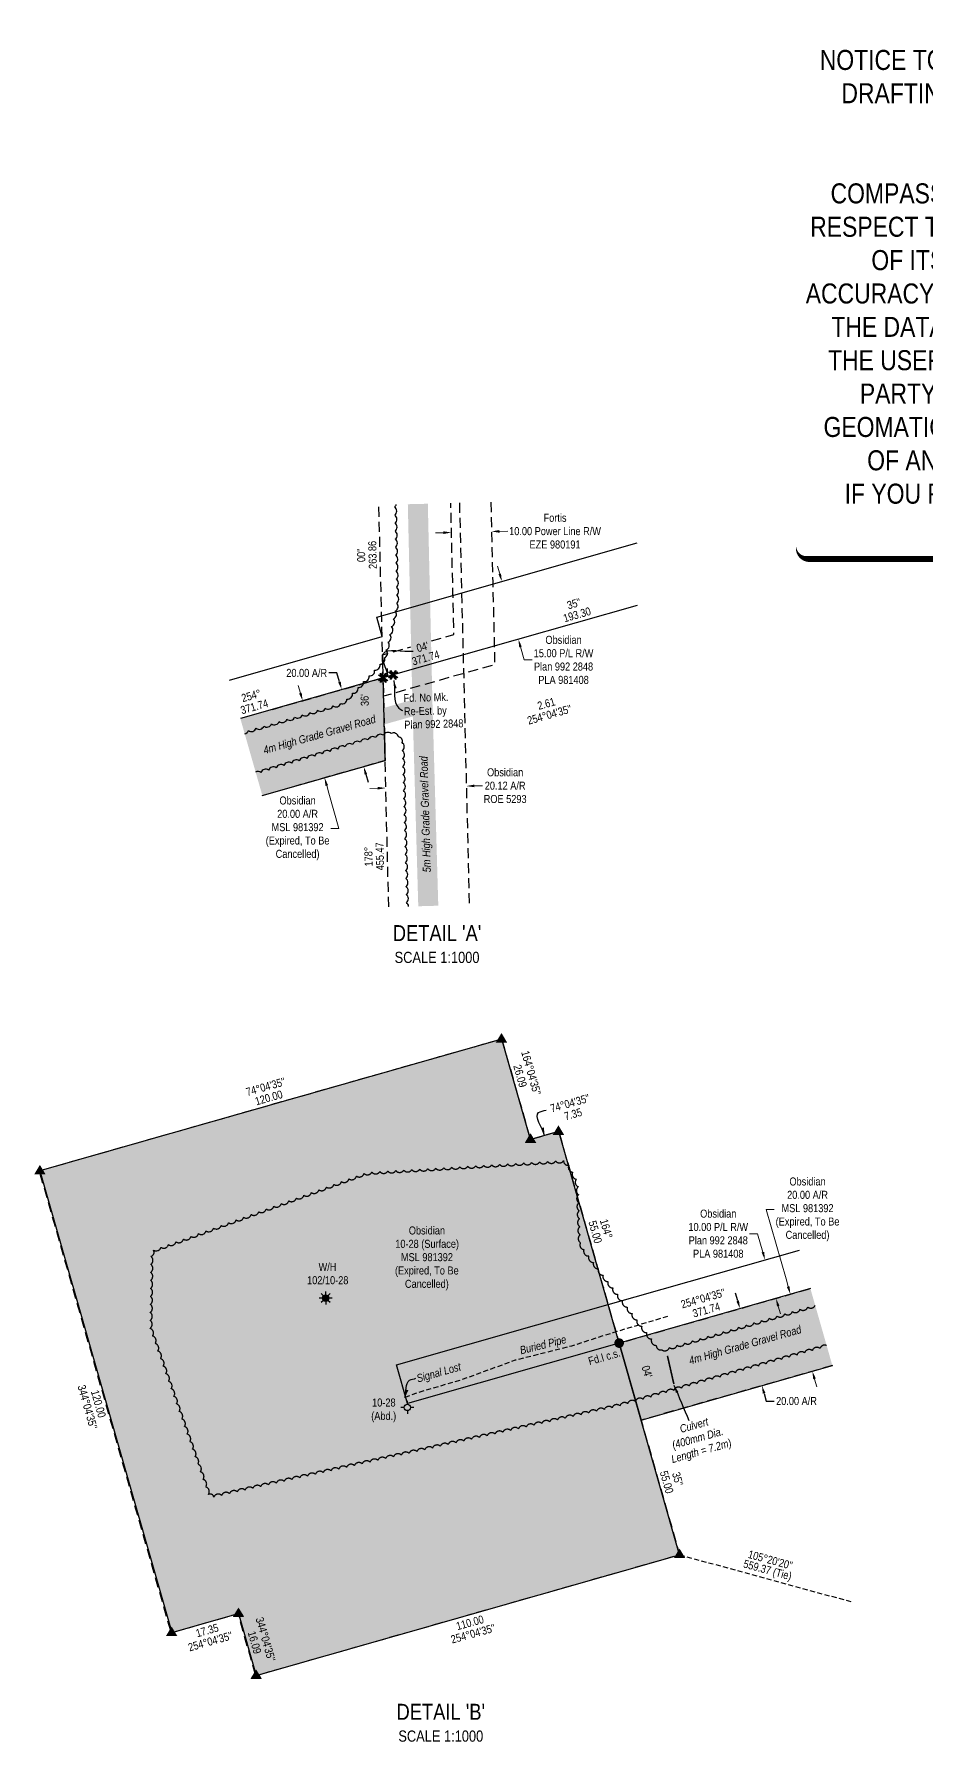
# Model space of a CAD drawing. Extents: x 615007 to 617534, y 5901979 to 5904112.
# Drawn here: x 615007 to 616121, y 5901979 to 5904112 of the extents above; entities that cross this region are included whole.
import ezdxf
from ezdxf.enums import TextEntityAlignment as Align

# ---------------------------------------------------------------- set-up
doc = ezdxf.new("R2010")
doc.units = 0
doc.header["$LTSCALE"] = 5
doc.header["$PDSIZE"] = 0.5
for name, pattern in [('0', [1, 1, 0]), ('foc-ACCESSROAD', [3.75, 2.5, -1.25]), ('foc-FLOWLINE', [3.75, 2.5, -1.25]), ('foc-TIELINE', [1.875, 1.25, -0.625]), ('UG_PIPE', [1.875, 1.25, -0.625])]:
    doc.linetypes.add(name, pattern=pattern)
doc.layers.get('Defpoints').update_dxf_attribs({"color": 9})
for name, color, linetype, lineweight in [('AS-GENERAL', 48, 'Continuous', 18), ('C-AR-T', 13, 'Continuous', 9), ('C-RW-T', 13, 'Continuous', 9), ('C-WS-T', 13, 'Continuous', 9), ('F-EZE-T', 190, 'Continuous', 9), ('T-TEXT', 48, 'Continuous', 18)]:
    doc.layers.add(name, color=color, linetype=linetype, lineweight=lineweight)
for name, color, linetype in [('AS-PIPE-UG', 44, 'UG_PIPE'), ('AS-PIPE-UG-T', 44, 'Continuous'), ('AS-ROADS', 254, 'Continuous'), ('C-RW', 13, 'Continuous'), ('C-WS', 13, 'foc-ACCESSROAD'), ('C-WS-S', 8, 'Continuous'), ('DETAIL-T', 7, 'Continuous'), ('F-EZE', 190, 'foc-FLOWLINE'), ('F-WS-S', 8, 'Continuous'), ('L-BD', 7, 'Continuous'), ('L-MON', 1, 'Continuous'), ('L-TIE', 7, 'foc-TIELINE'), ('P-PROPOSED', 10, 'Continuous'), ('P-PROPOSED-H', 21, 'Continuous'), ('P-TXT', 4, 'Continuous'), ('T-BUSH', 110, '0')]:
    doc.layers.add(name, color=color, linetype=linetype)
doc.layers.add('DISCLAIMER', color=7, linetype='Continuous', plot=False)
doc.styles.add('80', font='ARIALN.TTF', dxfattribs={"height": 10})
doc.styles.add('80CG', font='ARIALN.TTF', dxfattribs={"height": 10})
doc.styles.add('80L', font='ARIALN.TTF', dxfattribs={"height": 10})
doc.styles.add('80LS', font='ARIALNI.TTF', dxfattribs={"height": 10})
doc.dimstyles.new('Compass 5 000', dxfattribs={"dimscale": 5, "dimtxt": 9, "dimasz": 2, "dimexe": 0.2, "dimexo": 0.0625, "dimgap": 0.5, "dimtad": 0, "dimtih": 1, "dimtoh": 1, "dimzin": 0, "dimdsep": 46, "dimtxsty": '80CG', "dimcen": 0.1, "dimse1": 1, "dimse2": 1, "dimclrd": 256, "dimclrt": 256, "dimaunit": 1, "dimadec": 4, "dimazin": 0, "dimtfac": 0.06, "dimtofl": 0, "dimtmove": 0, "dimatfit": 1, "dimfxl": 0.2, "dimtolj": 1, "dimtzin": 0, "dimlwd": -1, "dimarcsym": 0})

# ---------------------------------------------------------------- blocks, each defined once
blk = doc.blocks.new('GABD')
for p, q in [((-0.81, 0), (-1.62, 0)), ((0, 0.81), (0, 1.62)), ((1.62, 0), (0.81, 0)), ((0, -0.81), (0, -1.62))]:
    blk.add_line(p, q)
blk.add_circle((0, 0), 0.8)
blk = doc.blocks.new('GAS')
h = blk.add_hatch(color=255)
h.dxf.hatch_style = 1
edge = h.paths.add_edge_path()
edge.add_arc((0, 0), 0.9, 0, 360)
for p, q in [((-0.81, 0), (-1.62, 0)), ((-0.57, 0.57), (-1.14, 1.14)), ((0, 0.81), (0, 1.62)), ((0.57, 0.57), (1.14, 1.14)), ((1.62, 0), (0.81, 0)), ((-0.57, -0.57), (-1.14, -1.14)), ((0, -0.81), (0, -1.62)), ((1.14, -1.14), (0.57, -0.57))]:
    blk.add_line(p, q)
blk.add_circle((0, 0), 0.8)
blk = doc.blocks.new('STRIA')
blk.add_hatch(color=255).paths.add_polyline_path([(-0.04, 1.52), (-1.47, -0.87), (1.39, -0.87)])
blk = doc.blocks.new('STRIAA')
blk.add_blockref('STRIA', (0, 0))
blk = doc.blocks.new('STRIB')
at = {"color": 1}
blk.add_solid([(-1.12, -0.67), (-0.04, 1.13), (1.04, -0.67)], dxfattribs=at)
blk = doc.blocks.new('STRIBB')
blk.add_blockref('STRIB', (0, 0))
blk = doc.blocks.new('STRICC')
for name in ['STRIAA', 'STRIBB']:
    blk.add_blockref(name, (0, 0))
blk = doc.blocks.new('fdspike')
blk.add_blockref('STRICC', (0, 0))
blk = doc.blocks.new('TRIA')
blk.add_hatch(color=255).paths.add_polyline_path([(-0.04, 1.52), (-1.47, -0.87), (1.39, -0.87)])
blk = doc.blocks.new('TRIAA')
blk.add_blockref('TRIA', (0, 0))
blk = doc.blocks.new('TRIB')
at = {"color": 1}
blk.add_lwpolyline([(-1.12, -0.67), (-0.04, 1.13), (1.04, -0.67)], close=True, dxfattribs=at)
blk = doc.blocks.new('TRIBB')
blk.add_blockref('TRIB', (0, 0))
blk = doc.blocks.new('TRICC')
for name in ['TRIAA', 'TRIBB']:
    blk.add_blockref(name, (0, 0))
blk = doc.blocks.new('plspike')
blk.add_blockref('TRICC', (0, 0))
blk = doc.blocks.new('fdia')
at = {"color": 255, "const_width": 1}
blk.add_lwpolyline([(-0.5, 0, 1), (0.5, 0, 1)], format="xyb", close=True, dxfattribs=at)
blk = doc.blocks.new('Fdiaa')
blk.add_blockref('fdia', (0, 0))
blk = doc.blocks.new('fdib')
at = {"color": 1, "const_width": 1.6}
blk.add_lwpolyline([(-0.4, 0, 1), (0.4, 0, 1)], format="xyb", close=True, dxfattribs=at)
at = {"color": 1}
blk.add_circle((0, 0), 0.8, dxfattribs=at)
blk = doc.blocks.new('Fdibb')
blk.add_blockref('fdib', (0, 0))
blk = doc.blocks.new('fdicc')
for name in ['Fdibb', 'Fdiaa']:
    blk.add_blockref(name, (0, 0))
blk = doc.blocks.new('FDI')
blk.add_blockref('fdicc', (0, 0))
blk = doc.blocks.new('*D435')
at = {"layer": 'Defpoints', "color": 0, "transparency": 16777216}
for p in [(615912.5, 5902527.3), (615940, 5902431.2), (615915.3, 5902424.2)]:
    blk.add_point(p, dxfattribs=at)
at = {"layer": 'P-TXT', "transparency": 16777216}
for p, q in [((615885.1, 5902529.9), (615882.4, 5902539.5)), ((615918, 5902414.5), (615920.8, 5902404.9)), ((615920.8, 5902404.9), (615930.8, 5902404.9))]:
    blk.add_line(p, q, dxfattribs=at)
for points in [[(615886.7, 5902530.4), (615883.5, 5902529.4), (615887.9, 5902520.3)], [(615919.7, 5902415), (615916.4, 5902414.1), (615915.3, 5902424.2)]]:
    blk.add_solid(points, dxfattribs=at)
at = {"layer": 'P-TXT', "transparency": 16777216, "insert": (615958.5, 5902404.9), "char_height": 10, "attachment_point": 5, "style": '80CG'}
blk.add_mtext('\\A1;20.00 A/R', dxfattribs=at)
blk = doc.blocks.new('*D447')
at = {"layer": 'C-AR-T', "transparency": 16777216}
for p, q in [((615930.6, 5902644.3), (615920.6, 5902644.3)), ((615920.6, 5902644.3), (615945.4, 5902557.5)), ((615948.1, 5902547.9), (615945.4, 5902557.5)), ((615981, 5902432.4), (615983.8, 5902422.8))]:
    blk.add_line(p, q, dxfattribs=at)
for points in [[(615949.7, 5902548.3), (615946.5, 5902547.4), (615950.9, 5902538.2)], [(615982.7, 5902432.9), (615979.4, 5902432), (615978.3, 5902442)]]:
    blk.add_solid(points, dxfattribs=at)
at = {"layer": 'Defpoints', "color": 0, "transparency": 16777216}
for p in [(615950.9, 5902538.2), (615956.4, 5902539.8), (615983.8, 5902443.6)]:
    blk.add_point(p, dxfattribs=at)
at = {"layer": 'C-AR-T', "transparency": 16777216, "insert": (615972.3, 5902644.3), "char_height": 10, "attachment_point": 5, "style": '80CG'}
blk.add_mtext('\\A1;Obsidian\\P20.00 A/R\\PMSL 981392\\P(Expired, To Be\\PCancelled)', dxfattribs=at)
blk = doc.blocks.new('TEMP')
h = blk.add_hatch(color=255)
h.dxf.hatch_style = 1
h.paths.add_polyline_path([(0, 0.25), (-0.67, 1.15), (-0.67, 0.67), (-1.15, 0.67), (-0.25, 0), (-1.15, -0.67), (-0.67, -0.67), (-0.67, -1.15), (0, -0.25), (0.67, -1.15), (0.67, -0.67), (1.15, -0.67), (0.25, 0), (1.15, 0.67), (0.67, 0.67), (0.67, 1.15)])
h.paths.add_polyline_path([(0.57, 0.85), (0.57, 0.57), (0.85, 0.57), (0.08, 0), (0.85, -0.57), (0.57, -0.57), (0.57, -0.85), (0, -0.08), (-0.57, -0.85), (-0.57, -0.57), (-0.85, -0.57), (-0.08, 0), (-0.85, 0.57), (-0.57, 0.57), (-0.57, 0.85), (0, 0.08)], flags=16)
h = blk.add_hatch(color=1)
h.dxf.hatch_style = 1
h.paths.add_polyline_path([(0, 0.08), (-0.57, 0.85), (-0.57, 0.57), (-0.85, 0.57), (-0.08, 0), (-0.85, -0.57), (-0.57, -0.57), (-0.57, -0.85), (0, -0.08), (0.57, -0.85), (0.57, -0.57), (0.85, -0.57), (0.08, 0), (0.85, 0.57), (0.57, 0.57), (0.57, 0.85)])
at = {"color": 1}
for p, q in [((-0.08, 0), (0.08, 0)), ((0, 0.08), (0, -0.08))]:
    blk.add_line(p, q, dxfattribs=at)
at = {"color": 255, "flags": 128}
blk.add_lwpolyline([(-0.25, 0), (-1.15, 0.67), (-0.67, 0.67), (-0.67, 1.15), (0, 0.25), (0.67, 1.15), (0.67, 0.67), (1.15, 0.67), (0.25, 0), (1.15, -0.67), (0.67, -0.67), (0.67, -1.15), (0, -0.25), (-0.67, -1.15), (-0.67, -0.67), (-1.15, -0.67)], close=True, dxfattribs=at)
at = {"color": 1, "flags": 128}
blk.add_lwpolyline([(-0.08, 0), (-0.85, 0.57), (-0.57, 0.57), (-0.57, 0.85), (0, 0.08), (0.57, 0.85), (0.57, 0.57), (0.85, 0.57), (0.08, 0), (0.85, -0.57), (0.57, -0.57), (0.57, -0.85), (0, -0.08), (-0.57, -0.85), (-0.57, -0.57), (-0.85, -0.57)], close=True, dxfattribs=at)
blk = doc.blocks.new('*D449')
at = {"layer": 'C-RW-T', "transparency": 16777216}
for p, q in [((615587.9, 5903438.1), (615585.1, 5903447.7)), ((615613.9, 5903346.8), (615618.5, 5903330.6)), ((615618.5, 5903330.6), (615628.5, 5903330.6))]:
    blk.add_line(p, q, dxfattribs=at)
for points in [[(615589.5, 5903438.6), (615586.3, 5903437.6), (615590.6, 5903428.5)], [(615615.5, 5903347.2), (615612.3, 5903346.3), (615611.2, 5903356.4)]]:
    blk.add_solid(points, dxfattribs=at)
at = {"layer": 'Defpoints', "color": 0, "transparency": 16777216}
for p in [(615661, 5903448.6), (615681.5, 5903376.5), (615611.2, 5903356.4)]:
    blk.add_point(p, dxfattribs=at)
at = {"layer": 'C-RW-T', "transparency": 16777216, "insert": (615667.6, 5903330.6), "char_height": 10, "attachment_point": 5, "style": '80CG'}
blk.add_mtext('\\A1;Obsidian\\P15.00 P/L R/W\\PPlan 992 2848\\PPLA 981408', dxfattribs=at)
blk = doc.blocks.new('*D450')
at = {"layer": 'Defpoints', "color": 0, "transparency": 16777216}
for p in [(615527.8, 5903482.5), (615577.7, 5903491), (615577.9, 5903483.7)]:
    blk.add_point(p, dxfattribs=at)
at = {"layer": 'F-EZE-T', "transparency": 16777216}
for p, q in [((615517.7, 5903489.5), (615507.7, 5903489.3)), ((615587.7, 5903491.2), (615597.9, 5903491.4))]:
    blk.add_line(p, q, dxfattribs=at)
for points in [[(615517.6, 5903491.2), (615517.7, 5903487.9), (615527.7, 5903489.8)], [(615587.6, 5903492.9), (615587.7, 5903489.5), (615577.7, 5903491)]]:
    blk.add_solid(points, dxfattribs=at)
at = {"layer": 'F-EZE-T', "transparency": 16777216, "insert": (615657, 5903491.4), "char_height": 10, "attachment_point": 5, "style": '80CG'}
blk.add_mtext('\\A1;Fortis\\P10.00 Power Line R/W\\PEZE 980191', dxfattribs=at)
blk = doc.blocks.new('*D451')
at = {"layer": 'C-AR-T', "transparency": 16777216}
for p, q in [((615435.7, 5903170.3), (615425.7, 5903170.1)), ((615556.2, 5903173.3), (615566.2, 5903173.5))]:
    blk.add_line(p, q, dxfattribs=at)
for points in [[(615435.6, 5903172), (615435.7, 5903168.7), (615445.7, 5903170.6)], [(615556.2, 5903174.9), (615556.3, 5903171.6), (615546.2, 5903173)]]:
    blk.add_solid(points, dxfattribs=at)
at = {"layer": 'Defpoints', "color": 0, "transparency": 16777216}
for p in [(615445.7, 5903169.8), (615546.2, 5903173), (615546.2, 5903172.3)]:
    blk.add_point(p, dxfattribs=at)
at = {"layer": 'C-AR-T', "transparency": 16777216, "insert": (615594.7, 5903173.5), "char_height": 10, "attachment_point": 5, "style": '80CG'}
blk.add_mtext('\\A1;Obsidian\\P20.12 A/R\\PROE 5293', dxfattribs=at)
blk = doc.blocks.new('*D452')
at = {"layer": 'C-AR-T', "transparency": 16777216}
for p, q in [((615339, 5903289.1), (615336.3, 5903298.8)), ((615371.9, 5903173.7), (615374.7, 5903164.1)), ((615387.2, 5903120.2), (615374.7, 5903164.1)), ((615377.2, 5903120.2), (615387.2, 5903120.2))]:
    blk.add_line(p, q, dxfattribs=at)
for points in [[(615340.6, 5903289.6), (615337.4, 5903288.7), (615341.8, 5903279.5)], [(615373.6, 5903174.2), (615370.3, 5903173.3), (615369.2, 5903183.3)]]:
    blk.add_solid(points, dxfattribs=at)
at = {"layer": 'Defpoints', "color": 0, "transparency": 16777216}
for p in [(615358.5, 5903284.3), (615341.8, 5903279.5), (615386, 5903188.1)]:
    blk.add_point(p, dxfattribs=at)
at = {"layer": 'C-AR-T', "transparency": 16777216, "insert": (615335.5, 5903120.2), "char_height": 10, "attachment_point": 5, "style": '80CG'}
blk.add_mtext('\\A1;Obsidian\\P20.00 A/R\\PMSL 981392\\P(Expired, To Be\\PCancelled)', dxfattribs=at)
blk = doc.blocks.new('*D453')
at = {"layer": 'Defpoints', "color": 0, "linetype": 'ByBlock', "transparency": 16777216}
for p in [(615389.2, 5903293.1), (615390.6, 5903293.5), (615416.6, 5903196.9)]:
    blk.add_point(p, dxfattribs=at)
at = {"layer": 'P-TXT', "transparency": 16777216}
for p, q in [((615384.6, 5903314.3), (615374.6, 5903314.3)), ((615387.8, 5903303.1), (615384.6, 5903314.3)), ((615420.8, 5903187.7), (615423.5, 5903178.1))]:
    blk.add_line(p, q, dxfattribs=at)
at = {"layer": 'P-TXT', "linetype": 'ByBlock', "transparency": 16777216}
for points in [[(615389.4, 5903303.5), (615386.2, 5903302.6), (615390.6, 5903293.5)], [(615422.4, 5903188.2), (615419.2, 5903187.3), (615418, 5903197.3)]]:
    blk.add_solid(points, dxfattribs=at)
at = {"layer": 'P-TXT', "linetype": 'ByBlock', "transparency": 16777216, "insert": (615346.9, 5903314.3), "char_height": 10, "attachment_point": 5, "style": '80CG'}
blk.add_mtext('\\A1;20.00 A/R', dxfattribs=at)
blk = doc.blocks.new('*D455')
at = {"layer": 'C-RW-T', "transparency": 16777216}
for p, q in [((615909.9, 5902613.9), (615899.9, 5902613.9)), ((615916.5, 5902590.8), (615909.9, 5902613.9)), ((615935.7, 5902523.5), (615938.4, 5902513.9))]:
    blk.add_line(p, q, dxfattribs=at)
for points in [[(615918.1, 5902591.3), (615914.9, 5902590.4), (615919.2, 5902581.2)], [(615937.3, 5902524), (615934.1, 5902523.1), (615932.9, 5902533.1)]]:
    blk.add_solid(points, dxfattribs=at)
at = {"layer": 'Defpoints', "color": 0, "transparency": 16777216}
for p in [(615919.2, 5902581.2), (615906.9, 5902577.7), (615920.6, 5902529.6)]:
    blk.add_point(p, dxfattribs=at)
at = {"layer": 'C-RW-T', "transparency": 16777216, "insert": (615860.8, 5902613.9), "char_height": 10, "attachment_point": 5, "style": '80CG'}
blk.add_mtext('\\A1;Obsidian\\P10.00 P/L R/W\\PPlan 992 2848\\PPLA 981408', dxfattribs=at)
blk = doc.blocks.new('Disclaimer_Legal')
at = {"layer": 'DISCLAIMER', "color": 254, "flags": 128}
blk.add_lwpolyline([(-3613, -1105, 37.5, 37.5, 0), (4096, -1105, 37.5, 37.5, 0.414214), (4171, -1030, 37.5, 37.5, 0), (4171, 2079, 37.5, 0, 0.414214), (4096, 2154, 0, 0, 0), (-3613, 2154, 0, 0, 0.414214), (-3688, 2079, 0, 0, 0), (-3688, -1030, 0, 37.5, 0.414214)], format="xyseb", close=True, dxfattribs=at)
at = {"layer": 'DISCLAIMER', "color": 254, "insert": (242, 534), "char_height": 125, "width": 7717.57, "attachment_point": 5, "style": '80'}
blk.add_mtext('NOTICE TO THE CORPORATION, PERSON &/OR PERSONS REGARDING THIS COMPUTER AIDED DESIGN AND DRAFTING (CADD) FILES. ACCEPTANCE OF THE CADD DATA IS BASED ON THE FOLLOWING DISCLAIMER WHICH COVERS ALL CADD DATA RECIEVED FROM COMPASS GEOMATICS LTD.\\P{\\fArial Narrow|b1|i0|c0|p34;DISCLAIMER}\\PCOMPASS GEOMATICS LTD. MAKES NO REPRESENTATION OR WARRANTIES, EXPRESS OR IMPLIED, WITH RESPECT TO THE REUSE OF THE DATA PROVIDED HEREWITH, REGARDLESS OF ITS FORMAT OR THE MEANS OF ITS TRANSMISSION. THERE IS NO GUARANTEE OR REPRESENTATION TO THE USER AS TO THE ACCURACY, CURRENCY, SUITABILITY OR RELIABILITY OF THIS DATA FOR ANY PURPOSE. THE USER ACCEPTS THE DATA "AS IS", AND ASSUMES ALL RISKS ASSOCIATED WITH ITS USE. BY ACCEPTANCE OF THIS DATA, THE USER AGREES NOT TO TRANSMIT THIS DATA OR PROVIDE ACCESS OR ANY PART OF IT TO ANOTHER PARTY UNLESS THE USER SHALL INCLUDE WITH THE DATA A COPY OF THIS DISCLAIMER. COMPASS GEOMATICS LTD. ASSUMES NO RESPONSIBILITY FOR ACTUAL OR CONSEQUENTIAL DAMAGE AS A RESULT OF ANY USER\'S RELIANCE ON THIS DATA. THIS CADD FILE IS FOR ILLUSTRATION PURPOSES ONLY.\\PIF YOU REQUIRE MORE ACCURATE INFORMATION, PLEASE CONTACT DARCI ANGLEHART AT COMPASS GEOMATICS LTD. VIA EMAIL: darci.anglehart@compassgeomatics.ca OR CELL: 506-961-7292', dxfattribs=at)

msp = doc.modelspace()

# ---------------------------------------------------------------- hatches: boundary and pattern name
at = {"layer": 'P-PROPOSED-H'}
h = msp.add_hatch(color=256, dxfattribs=at)
h.dxf.hatch_style = 1
h.paths.add_polyline_path([(615304.188, 5903268.809), (615264.042, 5903257.355), (615291.467, 5903161.228), (615331.615, 5903172.682), (615444.839, 5903204.986), (615442.317, 5903308.218)])
h = msp.add_hatch(color=256, dxfattribs=at)
h.dxf.hatch_style = 1
h.paths.add_polyline_path([(615283.744, 5902062.05), (615812.444, 5902212.891), (615661.604, 5902741.591), (615626.277, 5902731.512), (615590.5, 5902856.91), (615013.736, 5902692.357), (615178.29, 5902115.593), (615261.68, 5902139.385)])
h = msp.add_hatch(color=256, dxfattribs=at)
h.dxf.hatch_style = 1
h.paths.add_polyline_path([(616003.285, 5902449.254), (615975.859, 5902545.382), (615737.024, 5902477.241), (615764.45, 5902381.114)])

# ---------------------------------------------------------------- linework, layer by layer
at = {"layer": 'AS-GENERAL', "const_width": 2, "flags": 128}
msp.add_lwpolyline([(615805.359, 5902426.106), (615797.349, 5902461.366)], dxfattribs=at)
at = {"layer": 'AS-PIPE-UG', "flags": 128}
msp.add_lwpolyline([(615797.599, 5902510.556), (615729.039, 5902490.086), (615677.449, 5902473.511), (615607.359, 5902455.831), (615539.929, 5902431.281), (615486.244, 5902415.531), (615469.599, 5902409.231)], dxfattribs=at)
at = {"layer": 'AS-ROADS', "flags": 128}
for points, const_width in [([(615498.702, 5903023.244), (615491.488, 5903273.895), (615485.65, 5903525.387)], 25), ([(615491.443, 5903273.9), (615276.66, 5903213.127)], 20), ([(615988.451, 5902501.246), (615744.974, 5902432.036)], 20)]:
    msp.add_lwpolyline(points, dxfattribs=dict(at, const_width=const_width))
at = {"layer": 'C-RW'}
for points in [[(615250.329, 5903305.419), (615441.129, 5903359.855), (615434.273, 5903383.887), (615759.426, 5903476.655)], [(615759.426, 5903398.691), (615454.842, 5903311.792), (615442.317, 5903308.218), (615264.042, 5903257.355)], [(615975.859, 5902545.382), (615737.024, 5902477.241), (615472.553, 5902401.875), (615458.855, 5902449.943), (615723.311, 5902525.305), (615962.146, 5902593.445)]]:
    msp.add_lwpolyline(points, dxfattribs=at)
at = {"layer": 'C-WS', "flags": 128}
for points in [[(615449.309, 5903022.037), (615437.039, 5903524.199)], [(615537.573, 5903526.649), (615549.842, 5903024.494)], [(615304.188, 5903268.809), (615442.317, 5903308.218), (615444.841, 5903204.916), (615331.634, 5903172.616)], [(616003.309, 5902449.169), (615764.477, 5902381.025), (615812.521, 5902212.647), (615283.329, 5902061.66), (615261.244, 5902139.063), (615177.775, 5902115.247), (615013.058, 5902692.552), (615590.362, 5902857.262), (615626.172, 5902731.749), (615661.529, 5902741.838), (615716.388, 5902549.578), (615723.337, 5902525.222), (615737.024, 5902477.241), (615975.859, 5902545.382)]]:
    msp.add_lwpolyline(points, dxfattribs=at)
at = {"layer": 'F-EZE', "flags": 128}
for points in [[(615576.813, 5903527.608), (615579.189, 5903427.878), (615581.026, 5903350.577), (615581.64, 5903324.735), (615541.873, 5903313.431), (615442.877, 5903285.291), (615442.317, 5903308.218), (615441.615, 5903336.948), (615477.101, 5903347.034)], [(615502.764, 5903354.328), (615530.702, 5903362.268), (615529.479, 5903413.723), (615526.796, 5903526.392)]]:
    msp.add_lwpolyline(points, dxfattribs=at)
at = {"layer": 'L-TIE'}
msp.add_line((615812.444, 5902212.891), (616026.722, 5902154.276), dxfattribs=at)
at = {"layer": 'P-PROPOSED', "flags": 128}
for points in [[(615291.467, 5903161.228), (615444.839, 5903204.986), (615442.317, 5903308.218), (615264.042, 5903257.355)], [(615975.859, 5902545.382), (615737.024, 5902477.241), (615764.45, 5902381.114), (616003.285, 5902449.254)]]:
    msp.add_lwpolyline(points, dxfattribs=at)
msp.add_lwpolyline([(615283.744, 5902062.05), (615812.444, 5902212.891), (615661.604, 5902741.591), (615626.277, 5902731.512), (615590.5, 5902856.91), (615013.736, 5902692.357), (615178.29, 5902115.593), (615261.68, 5902139.385)], close=True, dxfattribs=at)
at = {"layer": 'T-BUSH', "linetype": 'ByBlock', "flags": 128}
for points in [[(615269.459, 5903238.368, 0.27433243), (615274.186, 5903242.422, 0.52056705), (615283.78, 5903245.227, 0.52056705), (615293.375, 5903248.033, 0.52056705), (615302.969, 5903250.838, 0.52056705), (615312.564, 5903253.644, 0.52056705), (615322.158, 5903256.449, 0.52056705), (615331.753, 5903259.255, 0.52056705), (615341.348, 5903262.06, 0.52056705), (615350.942, 5903264.865, 0.52056705), (615360.537, 5903267.671, 0.52056705), (615370.131, 5903270.476, 0.52056705), (615379.726, 5903273.282, 0.52056705), (615389.32, 5903276.087, 0.52056705), (615397.169, 5903281.757, 0.52056705), (615404.059, 5903289, 0.52056705), (615410.948, 5903296.243, 0.52056705), (615417.838, 5903303.486, 0.52056705), (615424.728, 5903310.729, 0.52056705), (615431.617, 5903317.971, 0.52056705), (615438.507, 5903325.214, 0.52056705), (615443.914, 5903333.255, 0.52056705), (615446.164, 5903342.995, 0.52056705), (615448.413, 5903352.735, 0.52056705), (615450.663, 5903362.475, 0.52056705), (615452.912, 5903372.214, 0.52056705), (615455.162, 5903381.954, 0.52056705), (615457.412, 5903391.694, 0.52056705), (615459.292, 5903401.472, 0.52056705), (615459.061, 5903411.466, 0.52056705), (615458.829, 5903421.459, 0.52056705), (615458.598, 5903431.453, 0.52056705), (615458.367, 5903441.447, 0.52056705), (615458.136, 5903451.44, 0.52056705), (615457.905, 5903461.434, 0.52056705), (615457.674, 5903471.427, 0.52056705), (615457.443, 5903481.421, 0.52056705), (615457.212, 5903491.415, 0.52056705), (615456.981, 5903501.408, 0.52056705), (615456.75, 5903511.402, 0.52056705), (615456.519, 5903521.396, 0.17030066), (615458.798, 5903524.731, 0.17030066)], [(615474.137, 5903022.644, 0.24068763), (615471.404, 5903027.477, 0.52056705), (615471.134, 5903037.47, 0.52056705), (615470.864, 5903047.463, 0.52056705), (615470.593, 5903057.455, 0.52056705), (615470.323, 5903067.448, 0.52056705), (615470.053, 5903077.441, 0.52056705), (615469.783, 5903087.433, 0.52056705), (615469.513, 5903097.426, 0.52056705), (615469.243, 5903107.419, 0.52056705), (615468.973, 5903117.411, 0.52056705), (615468.702, 5903127.404, 0.52056705), (615468.432, 5903137.397, 0.52056705), (615468.162, 5903147.389, 0.52056705), (615467.892, 5903157.382, 0.52056705), (615467.622, 5903167.375, 0.52056705), (615467.352, 5903177.367, 0.52056705), (615467.081, 5903187.36, 0.52056705), (615466.811, 5903197.353, 0.52056705), (615466.541, 5903207.345, 0.52056705), (615466.271, 5903217.338, 0.52056705), (615466.001, 5903227.331, 0.52056705), (615461.335, 5903234.421, 0.52056705), (615452.252, 5903238.596, 0.52056705), (615442.735, 5903236.411, 0.52056705), (615433.17, 5903233.508, 0.52056705), (615423.604, 5903230.605, 0.52056705), (615414.039, 5903227.702, 0.52056705), (615404.473, 5903224.799, 0.52056705), (615394.908, 5903221.896, 0.52056705), (615385.343, 5903218.993, 0.52056705), (615375.777, 5903216.09, 0.52056705), (615366.212, 5903213.187, 0.52056705), (615356.646, 5903210.284, 0.52056705), (615347.081, 5903207.381, 0.52056705), (615337.515, 5903204.478, 0.52056705), (615327.95, 5903201.575, 0.52056705), (615318.384, 5903198.672, 0.52056705), (615308.819, 5903195.769, 0.52056705), (615299.253, 5903192.865, 0.52056705), (615289.688, 5903189.962, 0.29479268), (615283.096, 5903190.57)]]:
    msp.add_lwpolyline(points, format="xyb", dxfattribs=at)
at = {"layer": 'T-BUSH', "flags": 128}
msp.add_lwpolyline([(615996.176, 5902474.172, 0.44452462), (615987.842, 5902470.62, 0.52056705), (615978.234, 5902467.861, 0.52056705), (615968.626, 5902465.102, 0.52056705), (615959.018, 5902462.344, 0.52056705), (615949.41, 5902459.585, 0.52056705), (615939.801, 5902456.826, 0.52056705), (615930.193, 5902454.067, 0.52056705), (615920.585, 5902451.309, 0.52056705), (615910.977, 5902448.55, 0.52056705), (615901.369, 5902445.791, 0.52056705), (615891.761, 5902443.033, 0.52056705), (615882.153, 5902440.274, 0.52056705), (615872.545, 5902437.515, 0.52056705), (615862.937, 5902434.757, 0.52056705), (615853.328, 5902431.998, 0.52056705), (615843.72, 5902429.239, 0.52056705), (615834.112, 5902426.48, 0.52056705), (615824.504, 5902423.722, 0.52056705), (615814.896, 5902420.963, 0.52056705), (615805.288, 5902418.204, 0.52056705), (615795.68, 5902415.446, 0.52056705), (615786.072, 5902412.687, 0.52056705), (615776.464, 5902409.928, 0.52056705), (615766.855, 5902407.17, 0.52056705), (615757.247, 5902404.411, 0.52056705), (615747.639, 5902401.652, 0.52056705), (615738.031, 5902398.893, 0.52056705), (615728.309, 5902396.579, 0.52056705), (615718.556, 5902394.39, 0.52056705), (615708.802, 5902392.2, 0.52056705), (615699.049, 5902390.01, 0.52056705), (615689.295, 5902387.821, 0.52056705), (615679.542, 5902385.631, 0.52056705), (615669.788, 5902383.442, 0.52056705), (615660.034, 5902381.252, 0.52056705), (615650.281, 5902379.062, 0.52056705), (615640.527, 5902376.873, 0.52056705), (615630.774, 5902374.683, 0.52056705), (615621.02, 5902372.494, 0.52056705), (615611.267, 5902370.304, 0.52056705), (615601.513, 5902368.115, 0.52056705), (615591.76, 5902365.925, 0.52056705), (615582.006, 5902363.735, 0.52056705), (615572.252, 5902361.546, 0.52056705), (615562.499, 5902359.356, 0.52056705), (615552.745, 5902357.167, 0.52056705), (615542.992, 5902354.977, 0.52056705), (615533.238, 5902352.787, 0.52056705), (615523.485, 5902350.598, 0.52056705), (615513.731, 5902348.408, 0.52056705), (615503.977, 5902346.219, 0.52056705), (615494.224, 5902344.029, 0.52056705), (615484.47, 5902341.839, 0.52056705), (615474.717, 5902339.65, 0.52056705), (615464.963, 5902337.46, 0.52056705), (615455.21, 5902335.271, 0.52056705), (615445.456, 5902333.081, 0.52056705), (615435.703, 5902330.891, 0.52056705), (615425.949, 5902328.702, 0.52056705), (615416.195, 5902326.512, 0.52056705), (615406.442, 5902324.323, 0.52056705), (615396.688, 5902322.133, 0.52056705), (615386.935, 5902319.944, 0.52056705), (615377.181, 5902317.754, 0.52056705), (615367.428, 5902315.564, 0.52056705), (615357.674, 5902313.375, 0.52056705), (615347.921, 5902311.185, 0.52056705), (615338.167, 5902308.996, 0.52056705), (615328.413, 5902306.806, 0.52056705), (615318.66, 5902304.616, 0.52056705), (615308.906, 5902302.427, 0.52056705), (615299.153, 5902300.237, 0.52056705), (615289.399, 5902298.048, 0.52056705), (615279.646, 5902295.858, 0.52056705), (615269.892, 5902293.668, 0.52056705), (615260.138, 5902291.479, 0.52056705), (615250.385, 5902289.289, 0.52056705), (615240.631, 5902287.1, 0.52056705), (615230.878, 5902284.91, 0.52056705), (615224.151, 5902288.19, 0.52056705), (615220.827, 5902297.618, 0.52056705), (615217.502, 5902307.045, 0.52056705), (615214.178, 5902316.472, 0.52056705), (615210.853, 5902325.9, 0.52056705), (615207.528, 5902335.327, 0.52056705), (615204.204, 5902344.754, 0.52056705), (615200.879, 5902354.181, 0.52056705), (615197.555, 5902363.609, 0.52056705), (615194.23, 5902373.036, 0.52056705), (615190.905, 5902382.463, 0.52056705), (615187.581, 5902391.89, 0.52056705), (615184.256, 5902401.318, 0.52056705), (615180.932, 5902410.745, 0.52056705), (615177.607, 5902420.172, 0.52056705), (615174.282, 5902429.599, 0.52056705), (615170.958, 5902439.027, 0.52056705), (615167.633, 5902448.454, 0.52056705), (615164.309, 5902457.881, 0.52056705), (615160.984, 5902467.308, 0.52056705), (615157.659, 5902476.736, 0.52056705), (615154.335, 5902486.163, 0.52056705), (615151.304, 5902495.639, 0.52056705), (615151.417, 5902505.634, 0.52056705), (615151.529, 5902515.63, 0.52056705), (615151.642, 5902525.626, 0.52056705), (615151.755, 5902535.622, 0.52056705), (615151.867, 5902545.617, 0.52056705), (615151.98, 5902555.613, 0.52056705), (615152.093, 5902565.609, 0.52056705), (615152.205, 5902575.604, 0.52056705), (615152.318, 5902585.6, 0.52056705), (615155.463, 5902593.447, 0.52056705), (615164.856, 5902596.866, 0.52056705), (615174.25, 5902600.285, 0.52056705), (615183.643, 5902603.705, 0.52056705), (615193.036, 5902607.124, 0.52056705), (615202.43, 5902610.543, 0.52056705), (615211.823, 5902613.962, 0.52056705), (615221.216, 5902617.382, 0.52056705), (615230.61, 5902620.801, 0.52056705), (615240.003, 5902624.22, 0.52056705), (615249.396, 5902627.64, 0.52056705), (615258.79, 5902631.059, 0.52056705), (615268.183, 5902634.478, 0.52056705), (615277.576, 5902637.897, 0.52056705), (615286.97, 5902641.317, 0.52056705), (615296.363, 5902644.736, 0.52056705), (615305.756, 5902648.155, 0.52056705), (615315.15, 5902651.575, 0.52056705), (615324.543, 5902654.994, 0.52056705), (615333.936, 5902658.413, 0.52056705), (615343.33, 5902661.832, 0.52056705), (615352.723, 5902665.252, 0.52056705), (615362.116, 5902668.671, 0.52056705), (615371.51, 5902672.09, 0.52056705), (615380.903, 5902675.51, 0.52056705), (615390.296, 5902678.929, 0.52056705), (615399.69, 5902682.348, 0.52056705), (615409.083, 5902685.767, 0.52056705), (615418.476, 5902689.187, 0.52056705), (615428.223, 5902690.904, 0.52056705), (615438.201, 5902691.501, 0.52056705), (615448.18, 5902692.098, 0.52056705), (615458.158, 5902692.695, 0.52056705), (615468.137, 5902693.292, 0.52056705), (615478.115, 5902693.889, 0.52056705), (615488.094, 5902694.486, 0.52056705), (615498.072, 5902695.083, 0.52056705), (615508.05, 5902695.68, 0.52056705), (615518.029, 5902696.277, 0.52056705), (615528.007, 5902696.875, 0.52056705), (615537.986, 5902697.472, 0.52056705), (615547.964, 5902698.069, 0.52056705), (615557.943, 5902698.666, 0.52056705), (615567.921, 5902699.263, 0.52056705), (615577.9, 5902699.86, 0.52056705), (615587.878, 5902700.457, 0.52056705), (615597.857, 5902701.054, 0.52056705), (615607.835, 5902701.651, 0.52056705), (615617.814, 5902702.248, 0.52056705), (615627.792, 5902702.845, 0.52056705), (615637.77, 5902703.443, 0.52056705), (615647.749, 5902704.04, 0.52056705), (615657.727, 5902704.637, 0.52056705), (615667.706, 5902705.234, 0.52056705), (615674.206, 5902699.585, 0.52056705), (615678.954, 5902690.788, 0.52056705), (615683.701, 5902681.991, 0.52056705), (615686.009, 5902672.527, 0.52056705), (615686.395, 5902662.538, 0.52056705), (615686.78, 5902652.549, 0.52056705), (615687.166, 5902642.56, 0.52056705), (615687.551, 5902632.572, 0.52056705), (615687.937, 5902622.583, 0.52056705), (615688.322, 5902612.594, 0.52056705), (615688.708, 5902602.605, 0.52056705), (615692.957, 5902593.996, 0.52056705), (615698.988, 5902586.024, 0.52056705), (615705.018, 5902578.052, 0.52056705), (615711.049, 5902570.079, 0.52056705), (615717.079, 5902562.107, 0.52056705), (615723.11, 5902554.134, 0.52056705), (615729.141, 5902546.162, 0.52056705), (615735.171, 5902538.19, 0.52056705), (615741.202, 5902530.217, 0.52056705), (615747.232, 5902522.245, 0.52056705), (615753.263, 5902514.273, 0.52056705), (615759.293, 5902506.3, 0.52056705), (615765.324, 5902498.328, 0.52056705), (615771.354, 5902490.355, 0.52056705), (615777.385, 5902482.383, 0.52056705), (615783.415, 5902474.411, 0.52056705), (615790.269, 5902468.929, 0.52056705), (615799.864, 5902471.735, 0.52056705), (615809.458, 5902474.542, 0.52056705), (615819.052, 5902477.348, 0.52056705), (615828.646, 5902480.155, 0.52056705), (615838.241, 5902482.961, 0.52056705), (615847.835, 5902485.768, 0.52056705), (615857.429, 5902488.574, 0.52056705), (615867.023, 5902491.381, 0.52056705), (615876.618, 5902494.187, 0.52056705), (615886.212, 5902496.994, 0.52056705), (615895.806, 5902499.8, 0.52056705), (615905.4, 5902502.607, 0.52056705), (615914.995, 5902505.413, 0.52056705), (615924.589, 5902508.22, 0.52056705), (615934.183, 5902511.026, 0.52056705), (615943.777, 5902513.833, 0.52056705), (615953.372, 5902516.639, 0.52056705), (615962.966, 5902519.446, 0.52056705), (615972.56, 5902522.252, 0.48097379), (615981.861, 5902524.344)], format="xyb", dxfattribs=at)

# ---------------------------------------------------------------- block references
at = {"layer": 'C-WS-S', "color": 3, "xscale": 4.998155599999978, "yscale": 4.998155599999978, "zscale": 4.998155599999978}
msp.add_blockref('GAS', (615370.569, 5902533.516), dxfattribs=at)
at = {"layer": 'Defpoints', "color": 1, "linetype": 'ByBlock', "xscale": 0.2, "yscale": 0.2, "zscale": 0.2}
msp.add_blockref('Disclaimer_Legal', (616695.638, 5903677.749), dxfattribs=at)
at = {"layer": 'F-WS-S', "color": 3, "xscale": 4.998155599999978, "yscale": 4.998155599999978, "zscale": 4.998155599999978}
msp.add_blockref('GABD', (615472.545, 5902396.893), dxfattribs=at)
at = {"layer": 'L-MON', "color": 3, "xscale": 4.999999999999989, "yscale": 4.999999999999989, "zscale": 4.999999999999989}
msp.add_blockref('TEMP', (615442.317, 5903308.218), dxfattribs=at)
at = {"layer": 'L-MON'}
for name, p, xscale, yscale, zscale in [('TEMP', (615454.842, 5903311.792), 4.999999999999989, 4.999999999999989, 4.999999999999989), ('fdspike', (615590.299, 5902857.001), 4.998155599999978, 4.998155599999978, 4.998155599999978), ('plspike', (615626.629, 5902731.726), 4.998155599999978, 4.998155599999978, 4.998155599999978), ('fdspike', (615661.424, 5902741.646), 4.998155599999978, 4.998155599999978, 4.998155599999978), ('fdspike', (615013.924, 5902692.296), 4.998155599999978, 4.998155599999978, 4.998155599999978), ('FDI', (615737.024, 5902477.241), 4.998155599999978, 4.998155599999978, 4.998155599999978), ('plspike', (615812.744, 5902212.981), 4.998155599999978, 4.998155599999978, 4.998155599999978), ('plspike', (615261.849, 5902139.346), 4.998155599999978, 4.998155599999978, 4.998155599999978), ('fdspike', (615178.414, 5902115.601), 4.998155599999978, 4.998155599999978, 4.998155599999978), ('plspike', (615283.904, 5902061.996), 4.998155599999978, 4.998155599999978, 4.998155599999978)]:
    msp.add_blockref(name, p, dxfattribs=dict(at, xscale=xscale, yscale=yscale, zscale=zscale))

# ---------------------------------------------------------------- texts
at = {"layer": 'AS-PIPE-UG-T', "insert": (615640.752, 5902480.029), "char_height": 9.99625, "width": 59.01374, "attachment_point": 2, "rotation": 14.157356, "style": '80LS'}
msp.add_mtext('Buried Pipe', dxfattribs=at)
at = {"layer": 'C-WS-T', "attachment_point": 1, "style": '80L'}
for s, width, gutter_width, insert, char_height in [('\\pi17.67297;Obsidian\\P\\pi0.76254;10-28 (Surface)\\P\\pi7.84037;MSL 981392\\P\\pi0.39433;(Expired, To Be \\P\\pi12.83509;Cancelled)', 79.16307, 49.981, (615456.726, 5902622.94), 9.99625), ('\\pi15.00695;W/H\\P\\pi0.66367;102/10-28', 51.15888, 249.906, (615346.701, 5902577.476), 9.99631), ('\\pi1.52284;10-28\\P\\pi0.39433;(Abd.)', 30.58667, 249.906, (615427.065, 5902408.041), 9.99631)]:
    msp.add_mtext_dynamic_manual_height_columns(s, width=width, gutter_width=gutter_width, heights=[0], dxfattribs=dict(at, insert=insert, char_height=char_height))
at = {"layer": 'DETAIL-T', "color": 3, "char_height": 19.98302, "width": 109.61571, "attachment_point": 5, "style": '80CG'}
for s, insert in [("DETAIL 'A'\\P{\\H0.7x;SCALE 1:1000}", (615509.65, 5902975.599)), ("DETAIL 'B'\\P{\\H0.7x;SCALE 1:1000}", (615514.311, 5902002.936))]:
    msp.add_mtext(s, dxfattribs=dict(at, insert=insert))
at = {"layer": 'L-BD', "style": '80L'}
for s, height, rotation, p in [('263.86', 9.9963, 91.3997, (615429.066, 5903461.761)), ("00''", 9.9963, 91.3997, (615414.825, 5903461.414)), ("36'", 9.9963, 91.3997, (615419.247, 5903280.461)), ('178°', 9.9963, 91.3997, (615424.025, 5903084.919)), ('455.47', 9.9963, 91.3997, (615438.265, 5903085.267)), ("164°04'35''", 9.99631, 285.9237, (615627.195, 5902814.83)), ('26.09', 9.9963, 285.9237, (615613.497, 5902810.922)), ("74°04'35''", 9.9963, 15.9237, (615295.605, 5902797.464)), ('120.00', 9.9963, 15.9237, (615299.513, 5902783.766)), ("74°04'35''", 9.9963, 15.9237, (615675.582, 5902776.903)), ('7.35', 9.9963, 15.9237, (615679.49, 5902763.205)), ('55.00', 9.9963, 285.9237, (615707.292, 5902616.065)), ('164°', 9.9963, 285.9237, (615720.991, 5902619.973)), ("254°04'35''", 9.99631, 15.92368, (615841.769, 5902533.113)), ('371.74', 9.9963, 15.92368, (615845.883, 5902518.694)), ("04'", 9.9963, 285.9237, (615771.864, 5902441.66)), ("344°04'35''", 9.99631, 285.9237, (615073.183, 5902397.461)), ('120.00', 9.9963, 285.9237, (615086.881, 5902401.37)), ('55.00', 9.9963, 285.9237, (615796.443, 5902303.589)), ("35''", 9.9963, 285.9237, (615810.141, 5902307.497)), ("344°04'35''", 9.99631, 285.9237, (615295.542, 5902107.231)), ('110.00', 9.9963, 15.565432, (615550.716, 5902128.062)), ("254°04'35''", 9.99631, 15.9237, (615226.499, 5902104.659)), ('17.35', 9.9963, 15.9237, (615222.59, 5902118.357)), ('16.09', 9.9963, 285.9237, (615281.844, 5902103.323)), ("254°04'35''", 9.99631, 15.565432, (615554.538, 5902114.34))]:
    msp.add_text(s, height=height, rotation=rotation, dxfattribs=at).set_placement(p, align=Align.MIDDLE)
at = {"layer": 'L-BD', "linetype": 'ByBlock', "style": '80L'}
for s, height, rotation, p in [('193.30', 9.9963, 15.9237, (615684.456, 5903387.177)), ("35''", 9.9963, 15.9237, (615680.548, 5903400.875)), ("04'", 9.9963, 15.9237, (615491.499, 5903346.939)), ('371.74', 9.9963, 15.9237, (615495.408, 5903333.241)), ('254°', 9.9963, 15.9237, (615277.601, 5903285.913)), ('371.74', 9.9963, 15.9237, (615281.509, 5903272.215)), ("254°04'35''", 9.99631, 15.92368, (615649.994, 5903262.253)), ('2.61', 9.9963, 15.92368, (615646.086, 5903275.951)), ("105°20'20''", 9.99631, 344.6618, (615925.863, 5902206.479)), ('559.37 (Tie)', 9.99631, 344.6618, (615922.095, 5902192.742))]:
    msp.add_text(s, height=height, rotation=rotation, dxfattribs=at).set_placement(p, align=Align.MIDDLE)
at = {"layer": 'L-MON', "char_height": 10, "attachment_point": 1, "style": '80L'}
for s, width, insert, rotation in [('Fd. No Mk.\\PRe-Est. by\\PPlan 992 2848', 73.47653, (615467.746, 5903287.975), 1.457341), ('\\pi2.33056;Fd.I c.s.', 41.14366, (615695.192, 5902458.588), 15.905925)]:
    msp.add_mtext_dynamic_manual_height_columns(s, width=width, gutter_width=50, heights=[0], dxfattribs=dict(at, insert=insert, rotation=rotation))
at = {"layer": 'T-TEXT', "char_height": 9.99625, "attachment_point": 2, "style": '80LS'}
for s, insert, width, rotation in [('4m High Grade Gravel Road', (615361.396, 5903242.286), 145.78201, 15.868201), ('5m High Grade Gravel Road', (615489.783, 5903137.675), 145.78201, 91.648637), ('4m High Grade Gravel Road', (615892.884, 5902479.862), 145.78201, 15.868201), ('Signal Lost', (615510.349, 5902445.365), 57.20678, 15.868201), ('Culvert\\P(400mm Dia.\\PLength = 7.2m)', (615829.123, 5902379.526), 76.79697, 15.868201)]:
    msp.add_mtext(s, dxfattribs=dict(at, insert=insert, width=width, rotation=rotation))

# ---------------------------------------------------------------- dimensions: what is measured, and where the dimension line sits
at = {"layer": 'C-AR-T', "color": 3}
for base, p1, p2, picture, middle in [((615341.761, 5903279.529), (615385.982, 5903188.122), (615358.537, 5903284.316), '*D452', (615376.106, 5903120.221)), ((615950.854, 5902538.248), (615983.817, 5902443.607), (615956.367, 5902539.821), '*D447', (615950.512, 5902644.253))]:
    dim = msp.add_linear_dim(base=base, p1=p1, p2=p2, angle=105.92369, text='Obsidian\\P20.00 A/R\\PMSL 981392\\P(Expired, To Be\\PCancelled)', dimstyle='Compass 5 000', override={"dimtmove": 1}, dxfattribs=at)
    dim.commit()
    dim.dimension.update_dxf_attribs({"geometry": picture, "text_midpoint": middle, "dimtype": 161})
at = {"layer": 'C-AR-T'}
dim = msp.add_linear_dim(base=(615546.213, 5903173.018), p1=(615445.698, 5903169.829), p2=(615546.231, 5903172.285), angle=1.3997, text='Obsidian\\P20.12 A/R\\PROE 5293', dimstyle='Compass 5 000', dxfattribs=at)
dim.commit()
dim.dimension.update_dxf_attribs({"geometry": '*D451', "text_midpoint": (615594.741, 5903173.507), "dimtype": 161})
at = {"layer": 'C-RW-T', "color": 3}
for base, p1, p2, angle, text, picture, middle in [((615611.178, 5903356.395), (615660.971, 5903448.565), (615681.541, 5903376.47), 285.92369, 'Obsidian\\P15.00 P/L R/W\\PPlan 992 2848\\PPLA 981408', '*D449', (615667.63, 5903330.577)), ((615919.229, 5902581.201), (615920.588, 5902529.613), (615906.875, 5902577.676), 105.92369, 'Obsidian\\P10.00 P/L R/W\\PPlan 992 2848\\PPLA 981408', '*D455', (615860.811, 5902613.908))]:
    dim = msp.add_linear_dim(base=base, p1=p1, p2=p2, angle=angle, text=text, dimstyle='Compass 5 000', dxfattribs=at)
    dim.commit()
    dim.dimension.update_dxf_attribs({"geometry": picture, "text_midpoint": middle, "dimtype": 161})
at = {"layer": 'F-EZE-T'}
dim = msp.add_linear_dim(base=(615577.686, 5903490.965), p1=(615527.842, 5903482.47), p2=(615577.86, 5903483.662), angle=1.364454, text='Fortis\\P10.00 Power Line R/W\\PEZE 980191', dimstyle='Compass 5 000', dxfattribs=at)
dim.commit()
dim.dimension.update_dxf_attribs({"geometry": '*D450', "text_midpoint": (615657.038, 5903491.447), "dimtype": 161})
at = {"layer": 'P-TXT', "color": 1, "linetype": 'ByBlock'}
dim = msp.add_linear_dim(base=(615390.587, 5903293.459), p1=(615416.592, 5903196.927), p2=(615389.166, 5903293.054), angle=105.92369, text='20.00 A/R', dimstyle='Compass 5 000', dxfattribs=at)
dim.commit()
dim.dimension.update_dxf_attribs({"geometry": '*D453', "text_midpoint": (615346.896, 5903314.333), "dimtype": 161})
at = {"layer": 'P-TXT'}
dim = msp.add_linear_dim(base=(615915.304, 5902424.153), p1=(615912.541, 5902527.317), p2=(615939.966, 5902431.189), angle=285.92369, text='20.00 A/R', dimstyle='Compass 5 000', dxfattribs=at)
dim.commit()
dim.dimension.update_dxf_attribs({"geometry": '*D435', "text_midpoint": (615958.526, 5902404.921), "dimtype": 161})

# ---------------------------------------------------------------- leaders
at = {"layer": 'L-BD', "color": 1, "linetype": 'ByBlock', "path_type": 1}
msp.add_leader([(615448.718, 5903310.045), (615442.592, 5903338.733), (615479.739, 5903341.437)], dimstyle='Compass 5 000', override={"dimgap": 0.5, "dimtad": 0}, dxfattribs=at)
at = {"layer": 'L-BD', "path_type": 1}
msp.add_leader([(615643.94, 5902736.552), (615636.519, 5902765.338), (615645.821, 5902768.409)], dimstyle='Compass 5 000', override={"dimgap": 0.5, "dimtad": 0}, dxfattribs=at)
at = {"layer": 'L-MON', "path_type": 1}
msp.add_leader([(615455.776, 5903304.924), (615462.045, 5903270.402), (615466.686, 5903267.232)], dimstyle='Compass 5 000', override={"dimgap": 0.5, "dimtad": 0}, dxfattribs=at)
at = {"layer": 'T-TEXT', "path_type": 1}
for points in [[(615469.599, 5902409.231), (615475.367, 5902430.748), (615483.359, 5902433.28)], [(615805.512, 5902424.916), (615824.126, 5902380.486)]]:
    msp.add_leader(points, dimstyle='Compass 5 000', override={"dimgap": 0.5, "dimtad": 0}, dxfattribs=at)

doc.saveas('drawing.dxf')
